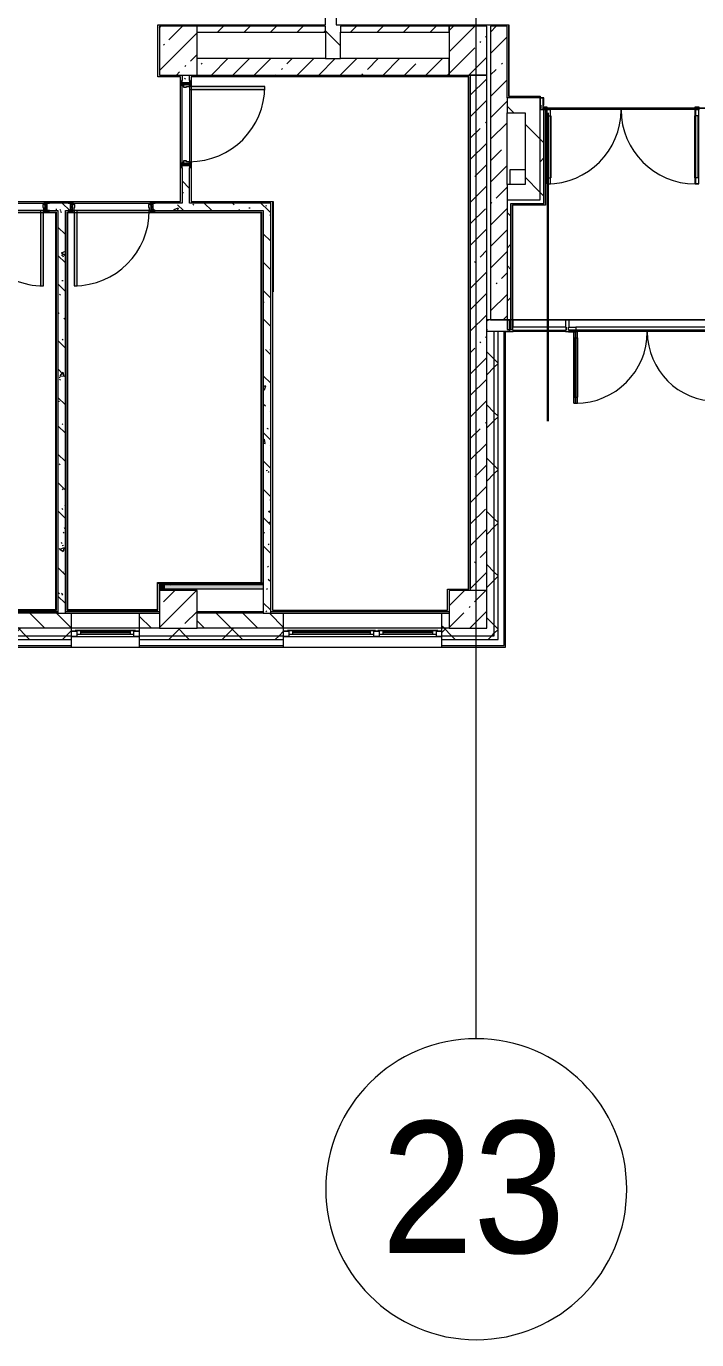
# Model space of a CAD drawing. Header units: millimetres. Extents: x -4029 to 232974, y -8553 to 104777.
# Drawn here: x 149666 to 158576, y -5906 to 11550 of the extents above; entities that cross this region are included whole.
import ezdxf

# ---------------------------------------------------------------- set-up
doc = ezdxf.new("R2010")
doc.units = ezdxf.units.MM
doc.linetypes.add('Осевая', pattern=[3175, 635, -476.25, 1587.5, -476.25])
for name, color, linetype, lineweight in [('A-AREA-BNDY-1', 7, 'Continuous', 5), ('A-DETL-3', 7, 'Continuous', 30), ('A-GLAZ-1', 7, 'Continuous', 5), ('A-GLAZ-CURT-1', 7, 'Continuous', 5), ('A-GLAZ-CWMG-2', 7, 'Continuous', 5), ('A-WALL', 7, 'Continuous', 9), ('A-WALL-4', 7, 'Continuous', 5), ('I-WALL-6', 7, 'Continuous', 5), ('S-COLS-2', 7, 'Continuous', 5), ('Оси', 7, 'Continuous', 9), ('Оси-1', 7, 'Continuous', 20), ('Оси-2', 7, 'Осевая', 9)]:
    doc.layers.add(name, color=color, linetype=linetype, lineweight=lineweight)
for name, color, linetype, lineweight, true_color in [('A-DETL-GENF-10', 7, 'Continuous', 5, 0xe2e2e2), ('A-DETL-GENF-9', 7, 'Continuous', 5, 0xaaaaaa), ('A-DOOR-3', 7, 'Continuous', 5, 0xaaaaaa), ('A-DOOR-4', 7, 'Continuous', 5, 0xe2e2e2), ('A-DOOR-FRAM-3', 7, 'Continuous', 5, 0xe2e2e2), ('A-DOOR-FRAM-4', 7, 'Continuous', 5, 0xaaaaaa), ('A-FLOR-2', 7, 'Continuous', 5, 0xaaaaaa), ('I-WALL-4', 7, 'Continuous', 5, 0xe7e7e7), ('I-WALL-5', 7, 'Continuous', 9, 0xe7e7e7), ('I-WALL-8', 7, 'Continuous', 5, 0x787878)]:
    doc.layers.add(name, color=color, linetype=linetype, lineweight=lineweight, true_color=true_color)
doc.styles.add('Arial_1', font='arial.ttf', dxfattribs={"width": 0.9, "height": 1750})
pattern_1 = [(45, (71086.4, 0), (-353.5534, 353.5534), []), (135, (71086.4, 0), (-353.5534, -353.5534), [])]
pattern_2 = [(45, (71086.4, 0), (-285.1231, 285.1231), []), (45, (71371.53, 0), (-285.1231, 285.1231), [504.031, -100.806, 16.764, -84.042])]
pattern_3 = [(135, (71086.4, 0), (-353.5534, -353.5534), [])]
pattern_4 = [(135, (71086.4, 0), (-377.1708, -377.1708), [533.4, -88.9, 17.78, -88.9]), (135, (71086.4, 376.94), (-377.1708, -377.1708), []), (50, (71086.4, 0), (637.6445, -55.7866), [66.675, -733.425]), (355, (71086.4, 0), (-123.3494, 668.699), [53.34, -586.74]), (100.451, (71139.54, -4.65), (514.299, 612.908), [56.665, -623.315]), (46.184, (71086.4, 177.8), (948.7764, -147.15), [100.012, -1100.137]), (96.636, (71165.5, 165.5), (830.909, 865.997), [84.998, -934.973]), (351.184, (71086.4, 177.8), (830.918, 865.988), [80.01, -880.11]), (21, (71175.3, 133.35), (530.6506, -357.9283), [66.675, -733.425]), (326, (71175.3, 133.35), (216.308, 644.6585), [53.34, -586.74]), (71.451, (71219.5, 103.5), (746.9596, 286.7243), [56.665, -623.315]), (37.5, (71086.4, 0), (10.81053, 295.9426), [16.764, -562.864, 16.764, -578.866, -588.962]), (37.5, (71086.4, 0), (10.81053, 295.9426), [-1175.258, 16.764, -572.198]), (7.5, (71086.4, 0), (233.8692, 350.6318), [16.764, -322.834, 16.764, -549.529, -224.472]), (7.5, (71086.4, 0), (233.8692, 350.6318), [-905.891, 16.764, -207.708]), (327.5, (70888.16, 0), (474.5678, -20.0513), [16.764, -205.486, 16.764, -676.656, -920.115]), (327.5, (70888.16, 0), (474.5678, -20.0513), [-915.67, 16.764, -903.351]), (317.5, (70799.26, 0), (518.4522, 88.9934), [16.764, -272.161, 16.764, -443.738, -653.415]), (317.5, (70799.26, 0), (518.4522, 88.9934), [-749.427, 16.764, -636.651])]
pattern_5 = [(135, (1751.41, 114.685), (-14.14214, -14.14214), []), (225, (1751.41, 114.685), (14.14214, -14.14214), [])]
pattern_6 = [(45, (-371.384, 114.685), (-14.1421, 14.1421), []), (135, (-371.384, 114.685), (-14.1421, -14.1421), [])]
pattern_7 = [(45, (71086.4, 0), (-530.33, 530.33), []), (135, (71086.4, 0), (-530.33, -530.33), [])]

# ---------------------------------------------------------------- blocks, each defined once
blk = doc.blocks.new('BSC_Колонна _Прямоугольная - 500х500-V91-1_2_1_птичка')
at = {"layer": 'S-COLS-2'}
h = blk.add_hatch(dxfattribs=at)
h.set_pattern_fill('FP_130', color=256, style=0, pattern_type=2)
h.set_pattern_definition([(45, (-80600, -3800), (-285.1231, 285.1231), []), (45, (-80314.88, -3800), (-285.1231, 285.1231), [504.031, -100.806, 16.764, -84.042])])
h.paths.add_polyline_path([(-250, -250), (250, -250), (250, 250), (-250, 250), (-250, -217)])
for p, q in [((250, 250), (-250, 250)), ((-250, 250), (-250, -250)), ((250, -250), (250, 250)), ((-250, -250), (250, -250))]:
    blk.add_line(p, q, dxfattribs=at)
blk = doc.blocks.new('110_Дверь_СКБ_1Ст_Внутренняя1 - Д-4 _п_ 1100x2100h_су мгн 2-33304581-1_2_1_птичка')
at = {"layer": 'A-DOOR-3'}
h = blk.add_hatch(dxfattribs=at)
h.set_pattern_fill('FP_145', color=256, style=0, pattern_type=2)
h.set_pattern_definition(pattern_5)
h.paths.add_polyline_path([(562.5, 50), (537.5, 50), (537.5, -50), (562.5, -50)])
at = {"layer": 'A-DOOR-4'}
h = blk.add_hatch(color=256, dxfattribs=at)
h.paths.add_polyline_path([(537.5, 50), (512.5, 50), (512.5, 10), (502.5, 10), (502.5, -30), (537.5, -30), (537.5, 28.8)])
h.paths.add_polyline_path([(-487.5, 50), (-512.5, 50), (-512.5, -30), (-477.5, -30), (-477.5, 10), (-487.5, 10)])
at = {"layer": 'A-DOOR-FRAM-3'}
for points in [[(-487.5, 1050), (-487.5, 50), (-447.5, 50), (-448, 1050)], [(-512.5, 58), (-567.5, 58), (-567.5, 50), (-497.5, 50), (-497.5, 58)], [(530.1, 58), (522.5, 58), (522.5, 50), (592.5, 50), (592.5, 58), (537.5, 58)], [(-519.8, -50), (-567.5, -50), (-567.5, -58), (-497.5, -58), (-497.5, -50), (-512.5, -50)], [(-502, -30), (-512.5, -30), (-512.5, -50), (-497.5, -50), (-497.5, -30)], [(537.5, -30), (522.5, -30), (522.5, -50), (537.5, -50)], [(522.5, -50), (522.5, -58), (592.5, -58), (592.5, -50), (537.5, -50)]]:
    blk.add_hatch(color=256, dxfattribs=at).paths.add_polyline_path(points)
at = {"layer": 'A-DOOR-FRAM-4'}
h = blk.add_hatch(dxfattribs=at)
h.set_pattern_fill('FP_146', color=256, style=0, pattern_type=2)
h.set_pattern_definition(pattern_6)
h.paths.add_polyline_path([(-512.5, 50), (-537.5, 50), (-537.5, -50), (-512.5, -50), (-512.5, -41.8)])
at = {"layer": 'A-DOOR-3'}
for p, q in [((-487.5, 1050), (-487.5, 50)), ((-447.5, 1050), (-487.5, 1050)), ((-447.5, 50), (-447.5, 1050)), ((-487.5, 50), (-447.5, 50))]:
    blk.add_line(p, q, dxfattribs=at)
blk.add_arc((-487.5, 50), 1000, 360, 90, dxfattribs=at)
at = {"layer": 'A-DOOR-FRAM-4'}
for p, q in [((-497.5, 58), (-567.5, 58)), ((-567.5, 58), (-567.5, 50)), ((-567.5, 50), (-497.5, 50)), ((-512.5, 50), (-537.5, 50)), ((-537.5, 50), (-537.5, -50)), ((-487.5, 50), (-512.5, 50)), ((-512.5, 50), (-512.5, -30)), ((-512.5, -50), (-512.5, 50)), ((-497.5, 50), (-512.5, 50)), ((-512.5, 50), (-512.5, 49)), ((-512.5, 49), (-497.5, 49)), ((-497.5, 50), (-497.5, 58)), ((-497.5, 49), (-497.5, 50)), ((-487.5, 10), (-487.5, 50)), ((-477.5, 10), (-487.5, 10)), ((-477.5, -30), (-477.5, 10)), ((512.5, 10), (502.5, 10)), ((502.5, 10), (502.5, -30)), ((512.5, 50), (512.5, 10)), ((537.5, 50), (512.5, 50)), ((592.5, 58), (522.5, 58)), ((522.5, 58), (522.5, 50)), ((537.5, 50), (522.5, 50)), ((522.5, 50), (522.5, 49)), ((522.5, 50), (592.5, 50)), ((522.5, 49), (537.5, 49)), ((537.5, -30), (537.5, 50)), ((562.5, 50), (537.5, 50)), ((537.5, 50), (537.5, -50)), ((537.5, 49), (537.5, 50)), ((562.5, -50), (562.5, 50)), ((592.5, 50), (592.5, 58)), ((-497.5, -50), (-567.5, -50)), ((-567.5, -50), (-567.5, -58)), ((-567.5, -58), (-497.5, -58)), ((-537.5, -50), (-512.5, -50)), ((-512.5, -30), (-477.5, -30)), ((-497.5, -30), (-512.5, -30)), ((-512.5, -30), (-512.5, -50)), ((-512.5, -50), (-497.5, -50)), ((-497.5, -50), (-497.5, -30)), ((-497.5, -58), (-497.5, -50)), ((502.5, -30), (537.5, -30)), ((537.5, -30), (522.5, -30)), ((522.5, -30), (522.5, -50)), ((522.5, -50), (537.5, -50)), ((592.5, -50), (522.5, -50)), ((522.5, -50), (522.5, -58)), ((522.5, -58), (592.5, -58)), ((537.5, -50), (537.5, -30)), ((537.5, -50), (562.5, -50)), ((592.5, -58), (592.5, -50))]:
    blk.add_line(p, q, dxfattribs=at)
blk = doc.blocks.new('110_Дверь_СКБ_1Ст_Внутренняя1 - Д-4 _л_ 1100x2100h_су мгн-33293497-1_2_1_птичка')
at = {"layer": 'A-DOOR-3'}
h = blk.add_hatch(dxfattribs=at)
h.set_pattern_fill('FP_145', color=256, style=0, pattern_type=2)
h.set_pattern_definition(pattern_5)
h.paths.add_polyline_path([(537.5, 50), (537.5, -50), (562.5, -50), (562.5, 50)])
at = {"layer": 'A-DOOR-4'}
h = blk.add_hatch(color=256, dxfattribs=at)
h.paths.add_polyline_path([(537.5, 50), (512.5, 50), (512.5, 10), (502.5, 10), (502.5, -30), (537.5, -30)])
h.paths.add_polyline_path([(-512.5, 50), (-507.1, -30), (-477.5, -30), (-477.5, 10), (-487.5, 10), (-487.5, 50), (-497.5, 50)])
at = {"layer": 'A-DOOR-FRAM-3'}
for points in [[(472.5, 1050), (472.5, 50), (512.5, 50), (512.5, 1050)], [(-506.7, 58), (-567.5, 58), (-567.5, 50), (-497.5, 50), (-497.5, 58)], [(542.5, 58), (522.5, 58), (522.5, 50), (592.5, 50), (592.5, 58), (562.5, 58)], [(-522.3, -50), (-567.5, -50), (-567.5, -58), (-497.5, -58), (-497.5, -50), (-512.5, -50)], [(-497.5, -30), (-512.5, -30), (-512.5, -50), (-497.5, -50)], [(537.5, -30), (522.5, -30), (522.5, -50), (537.5, -50)], [(522.5, -50), (522.5, -58), (592.5, -58), (592.5, -50), (537.5, -50)]]:
    blk.add_hatch(color=256, dxfattribs=at).paths.add_polyline_path(points)
at = {"layer": 'A-DOOR-FRAM-4'}
h = blk.add_hatch(dxfattribs=at)
h.set_pattern_fill('FP_146', color=256, style=0, pattern_type=2)
h.set_pattern_definition(pattern_6)
h.paths.add_polyline_path([(-537.5, 50), (-537.5, -50), (-512.5, -50), (-512.5, 50)])
at = {"layer": 'A-DOOR-3'}
for p, q in [((512.5, 1050), (472.5, 1050)), ((472.5, 1050), (472.5, 50)), ((512.5, 50), (512.5, 1050)), ((472.5, 50), (512.5, 50))]:
    blk.add_line(p, q, dxfattribs=at)
blk.add_arc((512.5, 50), 1000, 90, 180, dxfattribs=at)
at = {"layer": 'A-DOOR-FRAM-4'}
for p, q in [((-497.5, 58), (-567.5, 58)), ((-567.5, 58), (-567.5, 50)), ((-567.5, 50), (-497.5, 50)), ((-512.5, 50), (-537.5, 50)), ((-537.5, 50), (-537.5, -50)), ((-487.5, 50), (-512.5, 50)), ((-512.5, 50), (-512.5, -30)), ((-512.5, -50), (-512.5, 50)), ((-497.5, 50), (-512.5, 50)), ((-512.5, 50), (-512.5, 49)), ((-512.5, 49), (-497.5, 49)), ((-497.5, 50), (-497.5, 58)), ((-497.5, 49), (-497.5, 50)), ((-487.5, 10), (-487.5, 50)), ((-477.5, 10), (-487.5, 10)), ((-477.5, -30), (-477.5, 10)), ((512.5, 10), (502.5, 10)), ((502.5, 10), (502.5, -30)), ((512.5, 50), (512.5, 10)), ((537.5, 50), (512.5, 50)), ((592.5, 58), (522.5, 58)), ((522.5, 58), (522.5, 50)), ((537.5, 50), (522.5, 50)), ((522.5, 50), (522.5, 49)), ((522.5, 50), (592.5, 50)), ((522.5, 49), (537.5, 49)), ((537.5, -30), (537.5, 50)), ((562.5, 50), (537.5, 50)), ((537.5, 50), (537.5, -50)), ((537.5, 49), (537.5, 50)), ((562.5, -50), (562.5, 50)), ((592.5, 50), (592.5, 58)), ((-497.5, -50), (-567.5, -50)), ((-567.5, -50), (-567.5, -58)), ((-567.5, -58), (-497.5, -58)), ((-537.5, -50), (-512.5, -50)), ((-512.5, -30), (-477.5, -30)), ((-497.5, -30), (-512.5, -30)), ((-512.5, -30), (-512.5, -50)), ((-512.5, -50), (-497.5, -50)), ((-497.5, -50), (-497.5, -30)), ((-497.5, -58), (-497.5, -50)), ((502.5, -30), (537.5, -30)), ((537.5, -30), (522.5, -30)), ((522.5, -30), (522.5, -50)), ((522.5, -50), (537.5, -50)), ((592.5, -50), (522.5, -50)), ((522.5, -50), (522.5, -58)), ((522.5, -58), (592.5, -58)), ((537.5, -50), (537.5, -30)), ((537.5, -50), (562.5, -50)), ((592.5, -58), (592.5, -50))]:
    blk.add_line(p, q, dxfattribs=at)
blk = doc.blocks.new('Системная панель - Стекло - 40мм-24251897-1_2_1_птичка')
at = {"layer": 'A-GLAZ-CURT-1'}
h = blk.add_hatch(dxfattribs=at)
h.set_pattern_fill('FP_167', color=256, style=0, pattern_type=2)
h.set_pattern_definition([(45, (-85897.5, -7010), (-1414.214, 1414.214), [1000, -3000]), (45, (-86897.5, -7510), (-1414.214, 1414.214), [3000, -1000]), (45, (-84897.5, -8010), (-1414.214, 1414.214), [1000, -3000])])
h.paths.add_polyline_path([(-336, 0), (358, 0), (358, 40), (-358, 40), (-358, 0)])
for p, q in [((358, 40), (-358, 40)), ((-358, 40), (-358, 0)), ((-358, 0), (358, 0)), ((358, 0), (358, 40))]:
    blk.add_line(p, q, dxfattribs=at)
blk = doc.blocks.new('Прямоугольный импост - Импост структурный с накладкой - 160мм-24251894-1_2_1_птичка')
at = {"layer": 'A-GLAZ-CWMG-2'}
for p, q in [((85745, 7650), (85050, 7650)), ((85745, 7493), (85050, 7493))]:
    blk.add_line(p, q, dxfattribs=at)
blk = doc.blocks.new('Дверь_Витражная_остекление_ - ВВ-17 остекление-32475309-1_2_1_птичка')
at = {"layer": 'A-DETL-GENF-9'}
for p, q in [((-940, -20), (-985, -20)), ((-985, -1005), (-985, -20)), ((-940, -20), (-985, -20)), ((-985, -20), (-985, -1005)), ((-985, -100), (-940, -100)), ((-975, -925), (-975, -100)), ((-940, -1005), (-940, -20)), ((-940, -1005), (-940, -20)), ((-931, -925), (-931, -100)), ((981, -925), (981, -100)), ((990, -1005), (990, -20)), ((990, -20), (990, -1005)), ((1035, -100), (990, -100)), ((1025, -925), (1025, -100)), ((1035, -1005), (1035, -20)), ((1035, -1005), (1035, -20)), ((-985, -925), (-940, -925)), ((-985, -1005), (-940, -1005)), ((-985, -1005), (-940, -1005)), ((1035, -925), (990, -925)), ((1035, -1005), (990, -1005)), ((990, -1005), (1035, -1005))]:
    blk.add_line(p, q, dxfattribs=at)
at = {"layer": 'A-DOOR-3'}
for p, q in [((-1035, 20), (-985, 20)), ((-1035, -20), (-1035, 20)), ((-985, 20), (-985, -20)), ((985, 20), (1035, 20)), ((985, -20), (985, 20)), ((1035, 20), (1035, -20)), ((-985, -20), (-1035, -20)), ((-985, -1005), (-985, -20)), ((985, -1005), (985, -20)), ((1035, -20), (985, -20))]:
    blk.add_line(p, q, dxfattribs=at)
for centre, start, end in [((-985, -20), 270, 0), ((985, -20), 180, 270)]:
    blk.add_arc(centre, 985, start, end, dxfattribs=at)
blk = doc.blocks.new('Дверь_Витражная_СКБ_2Ст - ВВ-17-31911620-1_2_1_птичка')
at = {"layer": 'A-DETL-GENF-10'}
for points in [[(-937, -20), (-937, -17), (-963, -20)], [(-913, -970), (-913, -20), (-963, -20), (-963, -970)], [(937, -944), (937, -20), (887, -20), (887, -944)]]:
    blk.add_hatch(color=256, dxfattribs=at).paths.add_polyline_path(points)
at = {"layer": 'A-DETL-GENF-9'}
for p, q in [((-937, -20), (-1035, -20)), ((-1035, -20), (-937, -20)), ((-913, -20), (-963, -20)), ((-963, -970), (-963, -20)), ((-913, -20), (-963, -20)), ((-963, -20), (-963, -970)), ((-963, -100), (-913, -100)), ((-953, -890), (-953, -100)), ((-913, -970), (-913, -20)), ((-913, -970), (-913, -20)), ((-909, -890), (-909, -100)), ((883, -864), (883, -100)), ((887, -20), (937, -20)), ((887, -944), (887, -20)), ((887, -20), (887, -944)), ((937, -20), (887, -20)), ((937, -100), (887, -100)), ((927, -864), (927, -100)), ((937, -944), (937, -20)), ((937, -944), (937, -20)), ((937, -20), (1035, -20)), ((937, -20), (1035, -20)), ((937, -864), (887, -864)), ((-963, -890), (-913, -890)), ((-963, -970), (-913, -970)), ((-963, -970), (-913, -970)), ((937, -944), (887, -944)), ((887, -944), (937, -944))]:
    blk.add_line(p, q, dxfattribs=at)
at = {"layer": 'A-DOOR-3'}
for p, q in [((-1035, 40), (-937, 40)), ((-1035, 0), (-1035, 40)), ((-937, 40), (-937, 0)), ((937, 40), (1035, 40)), ((937, 0), (937, 40)), ((1035, 40), (1035, 0)), ((-937, 0), (-1035, 0)), ((-937, -970), (-937, -20)), ((1035, 0), (937, 0)), ((937, -944), (937, -20))]:
    blk.add_line(p, q, dxfattribs=at)
for centre, radius, start, end in [((-937, -20), 950, 270, 0), ((937, -20), 924, 180, 270)]:
    blk.add_arc(centre, radius, start, end, dxfattribs=at)
blk = doc.blocks.new('Прямоугольный импост - Импост структурный с накладкой - 160мм-20587511-1_2_1_птичка')
at = {"layer": 'A-GLAZ-CWMG-2'}
for p, q in [((87845, 7650), (85795, 7650)), ((87757, 7550), (85883, 7550)), ((87757, 7510), (85883, 7510)), ((87845, 7493), (85795, 7493))]:
    blk.add_line(p, q, dxfattribs=at)
blk = doc.blocks.new('Прямоугольный импост - Импост структурный с накладкой - 160мм-V126-1_2_1_птичка')
at = {"layer": 'A-GLAZ-CWMG-2'}
for p, q in [((-25, 0), (-25, 17)), ((-25, 17), (25, 17)), ((-15, 0), (-25, 0)), ((-15, -40), (-15, 0)), ((25, 17), (25, 0)), ((-25, -140), (-25, -40)), ((-25, -40), (-15, -40)), ((25, -140), (-25, -140)), ((25, -40), (25, -140))]:
    blk.add_line(p, q, dxfattribs=at)
blk = doc.blocks.new('Прямоугольный импост - Импост структурный с накладкой - 160мм Темный-32348142-1_2_1_птичка')
at = {"layer": 'A-GLAZ-CWMG-2'}
for p, q in [((0, 17), (-50, 17)), ((-50, 17), (-50, 0)), ((-50, 0), (-40, 0)), ((-40, 0), (-40, -40)), ((-10, -40), (-10, 0)), ((-10, 0), (0, 0)), ((0, 0), (0, 17)), ((-40, -40), (-50, -40)), ((-50, -40), (-50, -140)), ((-50, -140), (0, -140)), ((0, -40), (-10, -40)), ((0, -140), (0, -40))]:
    blk.add_line(p, q, dxfattribs=at)
blk = doc.blocks.new('Прямоугольный импост - Импост структурный с накладкой - 160мм-22875598-1_2_1_птичка')
at = {"layer": 'A-GLAZ-CWMG-2'}
for p, q in [((0, 17), (-50, 17)), ((-50, 17), (-50, 0)), ((-50, 0), (-40, 0)), ((-40, 0), (-40, -40)), ((-10, -40), (-10, 0)), ((-10, 0), (0, 0)), ((0, 0), (0, 17)), ((-40, -40), (-50, -40)), ((-50, -40), (-50, -140)), ((-50, -140), (0, -140)), ((0, -40), (-10, -40)), ((0, -140), (0, -40))]:
    blk.add_line(p, q, dxfattribs=at)
blk = doc.blocks.new('120_Окно_СКБ_1Ст - 120_Окно_СКБ_1Ст 900х2500_h_-19906150-1_2_1_птичка')
at = {"layer": 'A-GLAZ-1'}
for p, q in [((-450, -75), (-450, -5)), ((-450, -5), (-380, -5)), ((450, -5), (-450, -5)), ((-380, -75), (-450, -75)), ((-450, -75), (-400, -75)), ((-380, -75), (-400, -75)), ((-400, -75), (-400, -85)), ((-400, -85), (400, -85)), ((400, -85), (-400, -85)), ((-380, -5), (-380, -75)), ((380, -35), (-380, -35)), ((-380, -35), (-380, -75)), ((-330, -85), (-330, -35)), ((-330, -55), (330, -55)), ((330, -65), (-330, -65)), ((330, -85), (330, -35)), ((380, -75), (380, -5)), ((380, -5), (450, -5)), ((380, -75), (380, -35)), ((450, -75), (380, -75)), ((400, -75), (380, -75)), ((400, -75), (450, -75)), ((400, -85), (400, -75)), ((450, -5), (450, -75))]:
    blk.add_line(p, q, dxfattribs=at)
blk = doc.blocks.new('120_Окно_СКБ_2Ст - 120_Окно_СКБ_2Ст 2100х2500 _мал створка СЛЕВА_-19967351-1_2_1_птичка')
at = {"layer": 'A-GLAZ-1'}
for p, q in [((-1050, -75), (-1050, -5)), ((-1050, -5), (-980, -5)), ((1050, -5), (-1050, -5)), ((-980, -75), (-1050, -75)), ((-1050, -75), (-1000, -75)), ((-980, -75), (-1000, -75)), ((-1000, -75), (-1000, -85)), ((-1000, -85), (-200, -85)), ((-200, -85), (-1000, -85)), ((-980, -5), (-980, -75)), ((-220, -35), (-980, -35)), ((-980, -35), (-980, -75)), ((-930, -85), (-930, -35)), ((-930, -55), (-270, -55)), ((-270, -65), (-930, -65)), ((-270, -85), (-270, -35)), ((-220, -75), (-220, -5)), ((-220, -5), (-150, -5)), ((-220, -75), (-220, -35)), ((-150, -75), (-220, -75)), ((-200, -75), (-220, -75)), ((-200, -75), (-170, -75)), ((-200, -85), (-200, -75)), ((-150, -75), (-170, -75)), ((-170, -75), (-170, -85)), ((-170, -85), (1000, -85)), ((1000, -85), (-170, -85)), ((-150, -5), (-150, -75)), ((980, -35), (-150, -35)), ((-150, -35), (-150, -75)), ((-100, -85), (-100, -35)), ((-100, -55), (930, -55)), ((930, -65), (-100, -65)), ((930, -85), (930, -35)), ((980, -75), (980, -5)), ((980, -5), (1050, -5)), ((980, -75), (980, -35)), ((1050, -75), (980, -75)), ((1000, -75), (980, -75)), ((1000, -75), (1050, -75)), ((1000, -85), (1000, -75)), ((1050, -5), (1050, -75))]:
    blk.add_line(p, q, dxfattribs=at)
blk = doc.blocks.new('BSC_Колонна _Прямоугольная - 650х500-V172-1_2_1_птичка')
at = {"layer": 'S-COLS-2'}
h = blk.add_hatch(dxfattribs=at)
h.set_pattern_fill('FP_207', color=256, style=0, pattern_type=2)
h.set_pattern_definition([(135, (11225, -80600), (-285.1231, -285.1231), []), (135, (11225, -80314.88), (-285.1231, -285.1231), [504.031, -100.806, 16.764, -84.042])])
h.paths.add_polyline_path([(325, 250), (-325, 250), (-325, -250), (325, -250), (325, 170)])
for p, q in [((325, 250), (-325, 250)), ((-325, 250), (-325, -250)), ((325, -250), (325, 250)), ((-325, -250), (325, -250))]:
    blk.add_line(p, q, dxfattribs=at)
blk = doc.blocks.new('BSC_Колонна _Прямоугольная - 500х500-V173-1_2_1_птичка')
at = {"layer": 'S-COLS-2'}
h = blk.add_hatch(dxfattribs=at)
h.set_pattern_fill('FP_208', color=256, style=0, pattern_type=2)
h.set_pattern_definition([(45, (-84450, -3800), (-285.1231, 285.1231), []), (45, (-84164.88, -3800), (-285.1231, 285.1231), [504.031, -100.806, 16.764, -84.042])])
h.paths.add_polyline_path([(87, -250), (250, -250), (250, 250), (-250, 250), (-250, -250)])
for p, q in [((250, 250), (-250, 250)), ((-250, 250), (-250, -250)), ((250, -250), (250, 250)), ((-250, -250), (250, -250))]:
    blk.add_line(p, q, dxfattribs=at)
blk = doc.blocks.new('Ось сетки - D8-29747960-1_2_1_птичка')
at = {"layer": 'Оси-1'}
for start, end in [(360, 180), (180, 360)]:
    blk.add_arc((0, 0), 4, start, end, dxfattribs=at)

msp = doc.modelspace()

# ---------------------------------------------------------------- hatches: boundary and pattern name
at = {"layer": 'A-WALL-4'}
h = msp.add_hatch(dxfattribs=at)
h.set_pattern_fill('FP_135', color=256, style=0, pattern_type=2)
h.set_pattern_definition(pattern_1)
h.paths.add_polyline_path([(155896.4063, 7500), (156086.4063, 7500), (156086.4063, 7519.9999), (156056.4063, 7519.9999), (156056.4063, 7650), (155794.4063, 7650), (155794.4063, 7500), (155886.4063, 7500)])
h.paths.add_polyline_path([(160266.4063, 7500), (160288.4063, 7500), (160288.4063, 7650), (160266.4063, 7650), (160266.4063, 7519.9999)])
h = msp.add_hatch(dxfattribs=at)
h.set_pattern_fill('FP_135', color=256, style=0, pattern_type=2)
h.set_pattern_definition(pattern_1)
h.paths.add_polyline_path([(155886.4063, 3549.9999), (155886.3048, 7500), (155794.4063, 7500), (155786.4063, 7492), (155786.4063, 3549.9999)])
h = msp.add_hatch(dxfattribs=at)
h.set_pattern_fill('FP_135', color=256, style=0, pattern_type=2)
h.set_pattern_definition(pattern_1)
h.paths.add_polyline_path([(155896.4063, 3449.9999), (155936.4063, 3449.9999), (155936.4063, 7500), (155886.4063, 7500), (155886.4063, 3449.9999)])
h = msp.add_hatch(dxfattribs=at)
h.set_pattern_fill('FP_117', color=256, style=0, pattern_type=2)
h.set_pattern_definition([(135, (71086.4, 0), (-176.7767, -176.7767), [])])
h.paths.add_polyline_path([(150186.8818, 3550), (150266.8818, 3550), (150266.8818, 3749.9999), (149066.4063, 3749.9999), (149066.4063, 3550), (150086.8818, 3550)])
h.paths.add_polyline_path([(155286.4062, 3550), (155286.4062, 3749.9999), (155186.4063, 3749.9999), (155186.4063, 3550)])
h.paths.add_polyline_path([(151166.8818, 3550), (151436.4063, 3550), (151436.4063, 3749.9999), (151166.8818, 3749.9999), (151166.8818, 3727.7215)])
h.paths.add_polyline_path([(151936.4063, 3550), (153086.4063, 3550), (153086.4063, 3749.9999), (151936.4063, 3749.9999), (151936.4063, 3643.3025)])
h.paths.add_polyline_path([(148166.4063, 3550), (148166.4063, 3749.9999), (147066.4063, 3749.9999), (147066.4068, 3550), (147757.3533, 3550)])
h = msp.add_hatch(dxfattribs=at)
h.set_pattern_fill('FP_135', color=256, style=0, pattern_type=2)
h.set_pattern_definition(pattern_1)
h.paths.add_polyline_path([(155623.0379, 3449.9999), (155886.4063, 3449.9999), (155886.4063, 3549.9999), (155186.4063, 3549.9999), (155186.4063, 3449.9999), (155286.4062, 3449.9999)])
h.paths.add_polyline_path([(147704.5881, 3449.9999), (148166.4063, 3455.7142), (148166.4063, 3549.9999), (146944.4063, 3549.9999), (146944.4063, 3449.9999), (147066.4063, 3449.9999)])
h.paths.add_polyline_path([(150266.8818, 3449.9999), (150266.8818, 3549.9999), (149066.4063, 3549.9999), (149066.4063, 3449.9999), (150186.8818, 3449.9999)])
h.paths.add_polyline_path([(151166.8818, 3449.9999), (153086.4063, 3449.9999), (153086.4063, 3549.9999), (151166.8818, 3549.9999), (151166.8818, 3492.8404)])
h = msp.add_hatch(dxfattribs=at)
h.set_pattern_fill('FP_135', color=256, style=0, pattern_type=2)
h.set_pattern_definition(pattern_1)
h.paths.add_polyline_path([(151166.8818, 3399.9999), (153086.4063, 3399.9999), (153086.4063, 3449.9999), (151166.8818, 3449.9999), (151166.8818, 3439.9999)])
h.paths.add_polyline_path([(146966.4063, 3399.9999), (148166.4063, 3399.9999), (148166.4063, 3449.9999), (146944.4063, 3449.9999), (146944.4063, 3399.9999)])
h.paths.add_polyline_path([(155623.0379, 3399.9999), (155936.4063, 3399.9999), (155936.4063, 3449.9999), (155186.4063, 3449.9999), (155186.4063, 3399.9999), (155286.4062, 3399.9999)])
h.paths.add_polyline_path([(149066.4063, 3399.9999), (150266.8818, 3399.9999), (150266.8818, 3449.9999), (149066.4063, 3449.9999), (149066.4063, 3439.9999)])
at = {"layer": 'I-WALL-4'}
msp.add_hatch(color=256, dxfattribs=at).paths.add_polyline_path([(152816.4062, 4075), (152816.4062, 4125), (151511.4063, 4125), (151511.4063, 4075), (152796.4062, 4075)])
at = {"layer": 'I-WALL-5'}
msp.add_hatch(color=256, dxfattribs=at).paths.add_polyline_path([(151461.4063, 4050), (151511.4063, 4050), (151511.4063, 4125), (151461.4063, 4124.521)])
at = {"layer": 'I-WALL-6'}
h = msp.add_hatch(dxfattribs=at)
h.set_pattern_fill('FP_133', color=256, style=0, pattern_type=2)
h.set_pattern_definition([(45, (71086.4, 0), (-176.7767, 176.7767), [])])
h.paths.add_polyline_path([(154049.901, 11470), (155286.4063, 11470), (155286.4063, 11550), (153843.4062, 11550), (153843.4062, 11470)])
h.paths.add_polyline_path([(153643.4062, 11470), (153643.4062, 11550), (151936.4063, 11550), (151936.4063, 11470), (152936.4062, 11470)])
h = msp.add_hatch(dxfattribs=at)
h.set_pattern_fill('FP_134', color=256, style=0, pattern_type=2)
h.set_pattern_definition(pattern_3)
h.paths.add_polyline_path([(153800.4062, 11120), (153843.4062, 11120), (153843.4062, 11550), (153643.4063, 11550), (153643.4062, 11120)])
h = msp.add_hatch(dxfattribs=at)
h.set_pattern_fill('FP_116', color=256, style=0, pattern_type=2)
h.set_pattern_definition(pattern_2)
h.paths.add_polyline_path([(155836.4063, 7650), (156056.4063, 7650), (156056.4063, 11550), (155836.4063, 11550), (155836.4063, 7876.7512)])
h = msp.add_hatch(dxfattribs=at)
h.set_pattern_fill('FP_116', color=256, style=0, pattern_type=2)
h.set_pattern_definition(pattern_2)
h.paths.add_polyline_path([(154049.901, 10900), (155286.4063, 10900), (155286.4063, 11120), (151936.4063, 11120), (151936.4063, 10900), (153800.4062, 10900)])
h = msp.add_hatch(dxfattribs=at)
h.set_pattern_fill('FP_116', color=256, style=0, pattern_type=2)
h.set_pattern_definition(pattern_2)
h.paths.add_polyline_path([(155786.4062, 4050), (155786.4063, 10900), (155566.4063, 10900), (155566.4063, 4050)])
h = msp.add_hatch(dxfattribs=at)
h.set_pattern_fill('FP_134', color=256, style=0, pattern_type=2)
h.set_pattern_definition(pattern_3)
h.paths.add_polyline_path([(156098.0494, 10400), (156496.4063, 10400), (156496.4063, 10600), (156056.4063, 10600), (156056.4063, 10400), (156096.4063, 10400)])
h = msp.add_hatch(dxfattribs=at)
h.set_pattern_fill('FP_134', color=256, style=0, pattern_type=2)
h.set_pattern_definition(pattern_3)
h.paths.add_polyline_path([(156392.9942, 9245), (156496.4063, 9245), (156496.4063, 10400), (156296.4063, 10400), (156296.4063, 9245)])
h = msp.add_hatch(dxfattribs=at)
h.set_pattern_fill('FP_135', color=256, style=0, pattern_type=2)
h.set_pattern_definition(pattern_1)
h.paths.add_polyline_path([(156496.4063, 9195), (156546.4063, 9195), (156546.4063, 10443), (156496.4063, 10443), (156496.4063, 9245)])
h = msp.add_hatch(dxfattribs=at)
h.set_pattern_fill('FP_135', color=256, style=0, pattern_type=2)
h.set_pattern_definition(pattern_1)
h.paths.add_polyline_path([(156056.4063, 7519.9999), (156106.4063, 7519.9999), (156106.4063, 9195), (156056.4063, 9195), (156056.4063, 7650)])
h = msp.add_hatch(dxfattribs=at)
h.set_pattern_fill('FP_213', color=256, style=0, pattern_type=2)
h.set_pattern_definition(pattern_7)
h.paths.add_polyline_path([(151952.3851, 4137.5), (152816.4062, 4137.5), (152816.4062, 4150), (151448.9063, 4150), (151448.9063, 4137.5), (151936.4063, 4137.5)])
h = msp.add_hatch(dxfattribs=at)
h.set_pattern_fill('FP_213', color=256, style=0, pattern_type=2)
h.set_pattern_definition(pattern_7)
h.paths.add_polyline_path([(151473.9063, 4125), (152816.4062, 4125), (152816.4062, 4137.5), (151461.4063, 4137.5), (151461.4063, 4125)])
at = {"layer": 'I-WALL-8'}
h = msp.add_hatch(dxfattribs=at)
h.set_pattern_fill('FP_142', color=256, style=0, pattern_type=2)
h.set_pattern_definition(pattern_4)
h.paths.add_polyline_path([(151836.4062, 9200), (151836.4062, 9700), (151736.4062, 9700), (151736.4062, 9200)])
h.paths.add_polyline_path([(151736.4062, 10800), (151836.4062, 10800), (151836.4062, 10900), (151736.4062, 10900), (151736.4062, 10830)])
h = msp.add_hatch(dxfattribs=at)
h.set_pattern_fill('FP_142', color=256, style=0, pattern_type=2)
h.set_pattern_definition(pattern_4)
h.paths.add_polyline_path([(149974.4063, 9100), (150251.4063, 9100), (150251.4063, 9200), (149944.4063, 9200), (149944.4063, 9100)])
h.paths.add_polyline_path([(146806.4063, 9100), (147066.4063, 9100), (147066.4063, 9200), (146786.4063, 9200), (146786.4063, 9100)])
h.paths.add_polyline_path([(148046.4063, 9100), (148844.4063, 9100), (148844.4063, 9200), (148016.4063, 9200), (148016.4063, 9100)])
h.paths.add_polyline_path([(152916.4062, 9100), (152916.4062, 9200), (151351.4063, 9200), (151351.4063, 9100), (152870.7239, 9100)])
h = msp.add_hatch(dxfattribs=at)
h.set_pattern_fill('FP_142', color=256, style=0, pattern_type=2)
h.set_pattern_definition(pattern_4)
h.paths.add_polyline_path([(150086.8818, 3749.9999), (150186.8818, 3749.9999), (150186.8818, 9100), (150086.8818, 9100), (150086.8818, 3762.9498)])
h = msp.add_hatch(dxfattribs=at)
h.set_pattern_fill('FP_142', color=256, style=0, pattern_type=2)
h.set_pattern_definition(pattern_4)
h.paths.add_polyline_path([(152816.4062, 3749.9999), (152916.4062, 3749.9999), (152916.4062, 9100), (152816.4062, 9100), (152816.4062, 3770)])
at = {"layer": 'S-COLS-2'}
h = msp.add_hatch(dxfattribs=at)
h.set_pattern_fill('FP_116', color=256, style=0, pattern_type=2)
h.set_pattern_definition(pattern_2)
h.paths.add_polyline_path([(155546.4063, 10900), (155786.4063, 10900), (155786.4063, 11550), (155286.4063, 11550), (155286.4063, 10900)])

# ---------------------------------------------------------------- linework, layer by layer
at = {"layer": 'A-AREA-BNDY-1', "flags": 128}
for points in [[(153643.4062, 11571), (153643.4062, 13379), (148387.2162, 13379), (148387.2162, 11029), (147086.9062, 11029), (147086.9062, 10879), (146606.4062, 10879), (146606.4062, 10726.4904), (146606.4062, 9220), (146806.9062, 9220), (146806.9062, 9221), (151715.4062, 9221), (151715.4062, 10879), (151415.4063, 10879), (151415.4063, 11571)], [(153783.4062, 13379), (153783.4062, 11571), (156077.4063, 11571), (156077.4063, 10621), (156496.4063, 10621), (156496.4063, 10600), (156531.4063, 10600), (156531.4063, 10460), (156719.9159, 10460), (160182.8967, 10460), (160446.4063, 10460), (160446.4063, 10620.997), (168484.4063, 10620.997), (168484.4063, 11341), (169565.4063, 11341), (169565.4063, 13379)], [(151857.4062, 10879), (151857.4062, 9221), (152945.4062, 9221), (152945.4062, 8021), (152937.4062, 8021), (152937.4062, 3791), (155265.4062, 3791), (155265.4062, 4070.9999), (155545.4063, 4070.9999), (155545.4063, 10879)], [(156127.4063, 7650), (160335.4063, 7650), (160335.4063, 10460), (156567.4063, 10460), (156567.4063, 9174), (156127.4063, 9174)], [(150058.8818, 9072), (148535.3016, 9072), (148535.3016, 6962.6079), (146814.4063, 6962.6079), (146814.4063, 4153), (147368.7941, 4153), (147368.7941, 3798), (150058.8818, 3798)], [(152788.4062, 9072), (150214.8818, 9072), (150214.8818, 3798), (151408.4063, 3798), (151408.4063, 4158), (152788.4062, 4158)]]:
    msp.add_lwpolyline(points, close=True, dxfattribs=at)
at = {"layer": 'A-DETL-3'}
msp.add_line((156596.4063, 10400), (156596.4063, 6300), dxfattribs=at)
at = {"layer": 'A-FLOR-2'}
for p, q in [((151416.4063, 10880), (151416.4063, 11570)), ((156076.4063, 11570), (156076.4063, 10620)), ((151716.4062, 10880), (151416.4063, 10880)), ((151716.4062, 10800), (151716.4062, 10880)), ((155546.4063, 10880), (151856.4062, 10880)), ((151856.4062, 10880), (151856.4062, 10750)), ((155546.4063, 4069.9999), (155546.4063, 10880)), ((151728.4062, 10800), (151716.4062, 10800)), ((151856.4062, 10800), (151844.4062, 10800)), ((151856.4062, 10710), (151856.4062, 9220)), ((156076.4063, 10620), (156496.4063, 10620)), ((156496.4063, 10620), (156496.4063, 10600)), ((158556.4063, 10443), (156586.4063, 10443)), ((151716.4062, 9220), (151716.4062, 9700)), ((151716.4062, 9700), (151728.4062, 9700)), ((151844.4062, 9700), (151856.4062, 9700)), ((156096.4063, 9445), (156096.4063, 9645)), ((156096.4063, 9645), (156296.4063, 9645)), ((148527.3016, 9080), (149854.4063, 9080)), ((149894.4063, 9080), (150066.8818, 9080)), ((149944.4063, 9208), (149944.4063, 9220)), ((149944.4063, 9220), (150251.4063, 9220)), ((149944.4063, 9080), (149944.4063, 9092)), ((150066.8818, 3790), (150066.8818, 9080)), ((150206.8818, 9080), (150206.8818, 3790)), ((150206.8818, 9080), (150301.4063, 9080)), ((150251.4063, 9220), (150251.4063, 9208)), ((150251.4063, 9092), (150251.4063, 9080)), ((150341.4063, 9080), (152796.4062, 9080)), ((151351.4063, 9208), (151351.4063, 9220)), ((151351.4063, 9220), (151716.4062, 9220)), ((151351.4063, 9080), (151351.4063, 9092)), ((151856.4062, 9220), (152936.4062, 9220)), ((152796.4062, 4150), (152796.4062, 9080)), ((152936.4062, 9220), (152936.4062, 3790)), ((155786.4063, 7519.9999), (155794.4063, 7519.9999)), ((151416.4063, 3790), (151416.4063, 4150)), ((151416.4063, 4150), (151436.4063, 4150)), ((155266.4062, 3790), (155266.4062, 4069.9999)), ((155266.4062, 4069.9999), (155546.4063, 4069.9999)), ((147365.7941, 3790), (150066.8818, 3790)), ((150206.8818, 3790), (151416.4063, 3790)), ((152936.4062, 3790), (155266.4062, 3790))]:
    msp.add_line(p, q, dxfattribs=at)
at = {"layer": 'A-WALL'}
for p, q in [((153643.4062, 11470), (153643.4062, 11550)), ((153843.4062, 11550), (153843.4062, 11470)), ((153643.4062, 11120), (153843.4062, 11120)), ((156056.4063, 10600), (156056.4063, 10400)), ((156496.4063, 10400), (156496.4063, 10443)), ((156546.4063, 9195), (156546.4063, 10443)), ((156056.4063, 9445), (156056.4063, 9245)), ((156106.4063, 9195), (156546.4063, 9195)), ((156106.4063, 7519.9999), (156106.4063, 9195)), ((155794.4063, 7500), (156086.4063, 7500)), ((155886.4063, 3449.9999), (155886.4063, 7500)), ((155936.4063, 3399.9999), (155936.4063, 7500)), ((156016.4063, 3319.9999), (156016.4063, 7500)), ((156016.4063, 7497), (156086.4063, 7497)), ((156036.4063, 7492), (156016.4063, 7492)), ((151448.9063, 4050), (151448.9063, 4137.5)), ((152816.4062, 4137.5), (151448.9063, 4137.5)), ((151461.4063, 4050), (151461.4063, 4125)), ((152816.4062, 4125), (151461.4063, 4125)), ((150086.8818, 3749.9999), (150186.8818, 3749.9999)), ((152816.4062, 3749.9999), (152916.4062, 3749.9999)), ((150266.8818, 3549.9999), (149066.4063, 3549.9999)), ((151436.4063, 3549.9999), (151166.8818, 3549.9999)), ((153086.4063, 3549.9999), (151936.4063, 3549.9999)), ((155286.4062, 3549.9999), (155186.4063, 3549.9999)), ((149066.4063, 3449.9999), (150266.8818, 3449.9999)), ((149066.4063, 3399.9999), (150266.8818, 3399.9999)), ((149066.4063, 3319.9999), (150266.8818, 3319.9999)), ((151166.8818, 3449.9999), (153086.4063, 3449.9999)), ((151166.8818, 3399.9999), (153086.4063, 3399.9999)), ((151166.8818, 3319.9999), (153086.4063, 3319.9999)), ((155186.4063, 3449.9999), (155886.4063, 3449.9999)), ((155186.4063, 3399.9999), (155936.4063, 3399.9999)), ((155186.4063, 3319.9999), (156016.4063, 3319.9999))]:
    msp.add_line(p, q, dxfattribs=at)
at = {"layer": 'A-WALL-4'}
for p, q in [((156086.4063, 7650), (155786.4063, 7650)), ((156086.4063, 7492), (156086.4063, 7650)), ((155786.4063, 7500), (155794.4063, 7500)), ((156036.4063, 7492), (156086.4063, 7492)), ((156036.4063, 3299.9999), (156036.4063, 7492)), ((155786.4063, 4050), (155786.4063, 4049.9999)), ((150086.8818, 3749.9999), (147066.4063, 3749.9999)), ((150186.8818, 3749.9999), (151436.4063, 3749.9999)), ((150266.8818, 3299.9999), (150266.8818, 3749.9999)), ((151166.8818, 3749.9999), (151166.8818, 3299.9999)), ((152816.4062, 3749.9999), (151936.4063, 3749.9999)), ((152916.4062, 3749.9999), (155286.4062, 3749.9999)), ((153086.4063, 3299.9999), (153086.4063, 3749.9999)), ((155186.4063, 3749.9999), (155186.4063, 3299.9999)), ((146944.4063, 3299.9999), (156036.4063, 3299.9999))]:
    msp.add_line(p, q, dxfattribs=at)
at = {"layer": 'I-WALL-6'}
for p, q in [((153643.4062, 11550), (151936.4063, 11550)), ((155286.4063, 11550), (153843.4062, 11550)), ((155286.4063, 11470), (155286.4063, 11550)), ((155836.4063, 11550), (155836.4063, 7650)), ((156056.4063, 11550), (155836.4063, 11550)), ((156056.4063, 10600), (156056.4063, 11550)), ((151936.4063, 11470), (153643.4062, 11470)), ((153643.4062, 11470), (153643.4062, 11120)), ((153843.4062, 11120), (153843.4062, 11470)), ((153843.4062, 11470), (155286.4063, 11470)), ((153643.4062, 11120), (151936.4063, 11120)), ((155286.4063, 11120), (153843.4062, 11120)), ((155286.4063, 10900), (155286.4063, 11120)), ((151736.4062, 10900), (151736.4062, 10830)), ((151836.4062, 10830), (151836.4062, 10900)), ((151936.4063, 10900), (155286.4063, 10900)), ((155566.4063, 10900), (155566.4063, 4050)), ((155786.4063, 10900), (155566.4063, 10900)), ((155786.4063, 4050), (155786.4063, 10900)), ((151736.4062, 9740), (151736.4062, 10760)), ((151836.4062, 10710), (151836.4062, 9750)), ((156496.4063, 10600), (156056.4063, 10600)), ((156496.4063, 10443), (156496.4063, 10600)), ((156056.4063, 9445), (156056.4063, 10400)), ((156056.4063, 10400), (156296.4063, 10400)), ((156296.4063, 10400), (156296.4063, 9445)), ((156566.4063, 10443), (156496.4063, 10443)), ((156496.4063, 9245), (156496.4063, 10400)), ((156566.4063, 9175), (156566.4063, 10443)), ((151736.4062, 9670), (151736.4062, 9200)), ((151836.4062, 9200), (151836.4062, 9670)), ((156296.4063, 9445), (156056.4063, 9445)), ((148884.4063, 9200), (149904.4063, 9200)), ((149854.4063, 9100), (148894.4063, 9100)), ((150221.4063, 9200), (149974.4063, 9200)), ((149974.4063, 9100), (150086.8818, 9100)), ((150086.8818, 9100), (150086.8818, 3749.9999)), ((150186.8818, 9100), (150221.4063, 9100)), ((150186.8818, 3749.9999), (150186.8818, 9100)), ((150291.4063, 9200), (151311.4063, 9200)), ((151301.4063, 9100), (150341.4063, 9100)), ((151736.4062, 9200), (151381.4063, 9200)), ((151381.4063, 9100), (152816.4062, 9100)), ((152916.4062, 9200), (151836.4062, 9200)), ((152816.4062, 9100), (152816.4062, 3749.9999)), ((152916.4062, 3749.9999), (152916.4062, 9200)), ((156056.4063, 9245), (156496.4063, 9245)), ((156056.4063, 9245), (156056.4063, 7519.9999)), ((156126.4063, 9175), (156566.4063, 9175)), ((156126.4063, 7519.9999), (156126.4063, 9175)), ((155836.4063, 7650), (156056.4063, 7650)), ((156056.4063, 7519.9999), (156126.4063, 7519.9999)), ((151436.4063, 4150), (151436.4063, 4050)), ((152816.4062, 4150), (151436.4063, 4150)), ((151511.4063, 4050), (151511.4063, 4075)), ((151511.4063, 4075), (152816.4062, 4075)), ((147365.7941, 3770), (150086.8818, 3770)), ((150186.8818, 3770), (151436.4063, 3770)), ((151936.4063, 3770), (152816.4062, 3770)), ((152916.4062, 3770), (155286.4062, 3770)), ((151166.8818, 3550), (150266.8818, 3550)), ((155186.4063, 3550), (153086.4063, 3550))]:
    msp.add_line(p, q, dxfattribs=at)
at = {"layer": 'S-COLS-2'}
for p, q in [((155786.4063, 11550), (155286.4063, 11550)), ((155286.4063, 11550), (155286.4063, 10900)), ((155786.4063, 10900), (155786.4063, 11550)), ((155286.4063, 10900), (155786.4063, 10900))]:
    msp.add_line(p, q, dxfattribs=at)
at = {"layer": 'Оси'}
for p, q in [((155646.4062, 10029.8193), (155646.4062, 21915.0972)), ((155646.4062, -1906.2586), (155646.4062, 9979.0193))]:
    msp.add_line(p, q, dxfattribs=at)
at = {"layer": 'Оси-2'}
msp.add_line((155646.4062, 9979.0193), (155646.4062, 10029.8193), dxfattribs=at)

# ---------------------------------------------------------------- block references
at = {"layer": 'A-DOOR-3'}
for name, p, rotation in [('110_Дверь_СКБ_1Ст_Внутренняя1 - Д-4 _п_ 1100x2100h_су мгн 2-33304581-1_2_1_птичка', (151786.4062, 10262.5), 269.9999999999998), ('110_Дверь_СКБ_1Ст_Внутренняя1 - Д-4 _п_ 1100x2100h_су мгн 2-33304581-1_2_1_птичка', (149406.9063, 9150), 180), ('110_Дверь_СКБ_1Ст_Внутренняя1 - Д-4 _л_ 1100x2100h_су мгн-33293497-1_2_1_птичка', (150813.9063, 9150), 180)]:
    msp.add_blockref(name, p, dxfattribs=dict(at, rotation=rotation))
for name, p in [('Дверь_Витражная_остекление_ - ВВ-17 остекление-32475309-1_2_1_птичка', (157571.4063, 10460)), ('Дверь_Витражная_СКБ_2Ст - ВВ-17-31911620-1_2_1_птичка', (157906.4063, 7510))]:
    msp.add_blockref(name, p, dxfattribs=at)
at = {"layer": 'A-GLAZ-1', "rotation": 180}
for name, p in [('120_Окно_СКБ_1Ст - 120_Окно_СКБ_1Ст 900х2500_h_-19906150-1_2_1_птичка', (150716.8818, 3434.9999)), ('120_Окно_СКБ_2Ст - 120_Окно_СКБ_2Ст 2100х2500 _мал створка СЛЕВА_-19967351-1_2_1_птичка', (154136.4063, 3434.9999))]:
    msp.add_blockref(name, p, dxfattribs=at)
at = {"layer": 'A-GLAZ-CURT-1'}
msp.add_blockref('Системная панель - Стекло - 40мм-24251897-1_2_1_птичка', (156483.9063, 7510), dxfattribs=at)
at = {"layer": 'A-GLAZ-CWMG-2', "rotation": 180}
for name, p in [('Прямоугольный импост - Импост структурный с накладкой - 160мм Темный-32348142-1_2_1_птичка', (156496.4063, 10460)), ('Прямоугольный импост - Импост структурный с накладкой - 160мм-22875598-1_2_1_птичка', (156086.4063, 7510))]:
    msp.add_blockref(name, p, dxfattribs=at)
at = {"layer": 'A-GLAZ-CWMG-2'}
for name in ['Прямоугольный импост - Импост структурный с накладкой - 160мм-24251894-1_2_1_птичка', 'Прямоугольный импост - Импост структурный с накладкой - 160мм-20587511-1_2_1_птичка']:
    msp.add_blockref(name, (71086.4063, 0), dxfattribs=at)
at = {"layer": 'A-GLAZ-CWMG-2', "extrusion": (0, 0, -1), "rotation": 180}
msp.add_blockref('Прямоугольный импост - Импост структурный с накладкой - 160мм-V126-1_2_1_птичка', (-156856.4063, 7510), dxfattribs=at)
at = {"layer": 'S-COLS-2', "rotation": 270.0000000000007}
msp.add_blockref('BSC_Колонна _Прямоугольная - 650х500-V172-1_2_1_птичка', (151686.4063, 11225), dxfattribs=at)
at = {"layer": 'S-COLS-2'}
for name, p in [('BSC_Колонна _Прямоугольная - 500х500-V91-1_2_1_птичка', (151686.4063, 3800)), ('BSC_Колонна _Прямоугольная - 500х500-V173-1_2_1_птичка', (155536.4062, 3799.9999))]:
    msp.add_blockref(name, p, dxfattribs=at)
at = {"layer": 'Оси-1', "xscale": 499.9999999999995, "yscale": 499.9999999999995, "zscale": 499.9999999999995}
msp.add_blockref('Ось сетки - D8-29747960-1_2_1_птичка', (155646.4062, -3906.2586), dxfattribs=at)

# ---------------------------------------------------------------- texts
at = {"layer": 'Оси', "insert": (154383.3263, -3003.0255), "char_height": 1750, "width": 3030.37875, "attachment_point": 1, "style": 'Arial_1'}
msp.add_mtext('23', dxfattribs=at)

doc.saveas('drawing.dxf')
